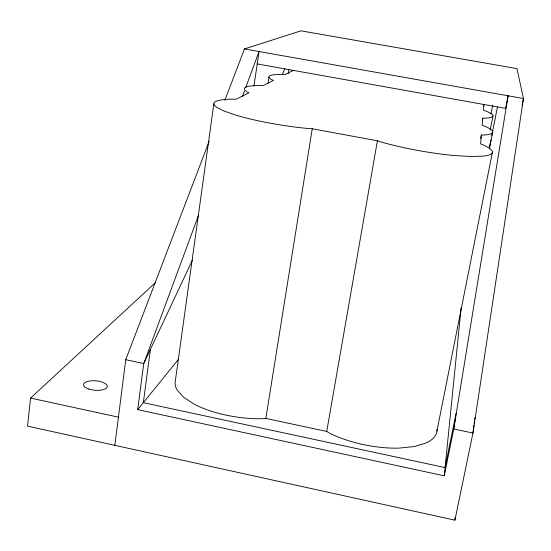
<?xml version="1.0" encoding="UTF-8"?>
<svg xmlns="http://www.w3.org/2000/svg" width="551" height="551" viewBox="0 0 551 551"><rect width="100%" height="100%" fill="white"/><g stroke="black" fill="none" stroke-linecap="round" stroke-linejoin="round"><path stroke-width="0.83" d="M155.699 282.415L30.56 398.084L27.55 426.13L454.906 520.165L455.098 517.589M483.578 106.04L483.909 104.359L483.42 110.207L485.603 110.958A57.38 7.156 10 0 1 485.114 118.169L482.752 118.141L482.159 125.263L484.577 126.145A63.634 8.809 10 0 1 483.971 135.023L481.34 135.036L480.596 143.914L483.296 144.961A71.423 11.11 10.1 0 1 482.538 156.16L470.602 156.491L454.892 155.582A71.423 11.11 10.1 0 1 380.927 141.938L377.407 140.787L312.259 128.776L308.023 128.486A70.342 10.827 9 0 1 236.159 115.235L224.133 111.075L216.564 107.218A70.342 10.827 9 0 1 232.791 99.139L236.193 99.221L249.011 92.761L247.241 91.955A62.704 8.623 9.2 0 1 260.175 85.515L263.158 85.625L273.496 80.412L271.829 79.716A56.574 7.025 9.3 0 1 282.387 74.468L285.032 74.592L293.552 70.294M198.56 215.186L143.749 363.529L137.688 409.634L444.244 475.83L461.139 307.892M114.842 445.332L125.745 359.727L209.194 141.29M473.95 425.365L472.958 433.045L454.906 520.165M474.17 423.657L474.494 421.095M474.714 419.387L474.934 417.686M150.382 349.437L143.329 402.678L445.077 467.592L456.028 413.505L453.742 428.988L444.244 475.83M213.829 103.925L175.087 382.759A66.278 26.2 8.2 0 0 177.091 389.95L183.69 397.326L194.551 404.344A66.278 26.2 8.2 0 0 261.766 418.739L265.837 418.416L326.729 431.447L329.891 433.327A67.25 26.841 11.3 0 0 398.945 448.121L414.152 446.579L426.006 442.997A67.25 26.841 11.3 0 0 436.998 429.566M253.97 86.052L259.039 51.525L245.629 87.809M268.055 83.366L268.95 77.409M288.221 73.648L288.876 69.398M265.837 418.416L312.259 128.776M326.729 431.447L377.407 140.787M482.421 119.829L482.752 118.141M480.679 138.411L481.34 135.036M491.044 113.561L492.704 105.131M490.17 130.16L493 115.848M489.619 146.504L490.955 139.768M491.788 135.553L497.463 106.915M489.412 148.853L492.752 131.999M436.915 431.137L492.436 152.131M522.086 105.227L523.45 98.512L516.969 68.62L300.949 30.835L244.472 48.943L224.836 100.337M242.35 96.673L244.437 91.032M282.436 74.357L284.702 68.813M192.437 260.1L143.749 363.529L125.745 359.727M137.688 409.634L178.538 359.245M244.472 48.943L523.45 98.512L472.958 433.045L453.742 428.988L508.112 95.784L505.598 108.382L257.214 63.93M30.56 398.084L118.431 417.162M88.759 389.02A11.888 4.739 4.7 0 0 107.252 386.733A11.888 4.739 4.7 0 0 90.281 380.913A11.888 4.739 4.7 0 0 88.759 389.02"/></g></svg>
